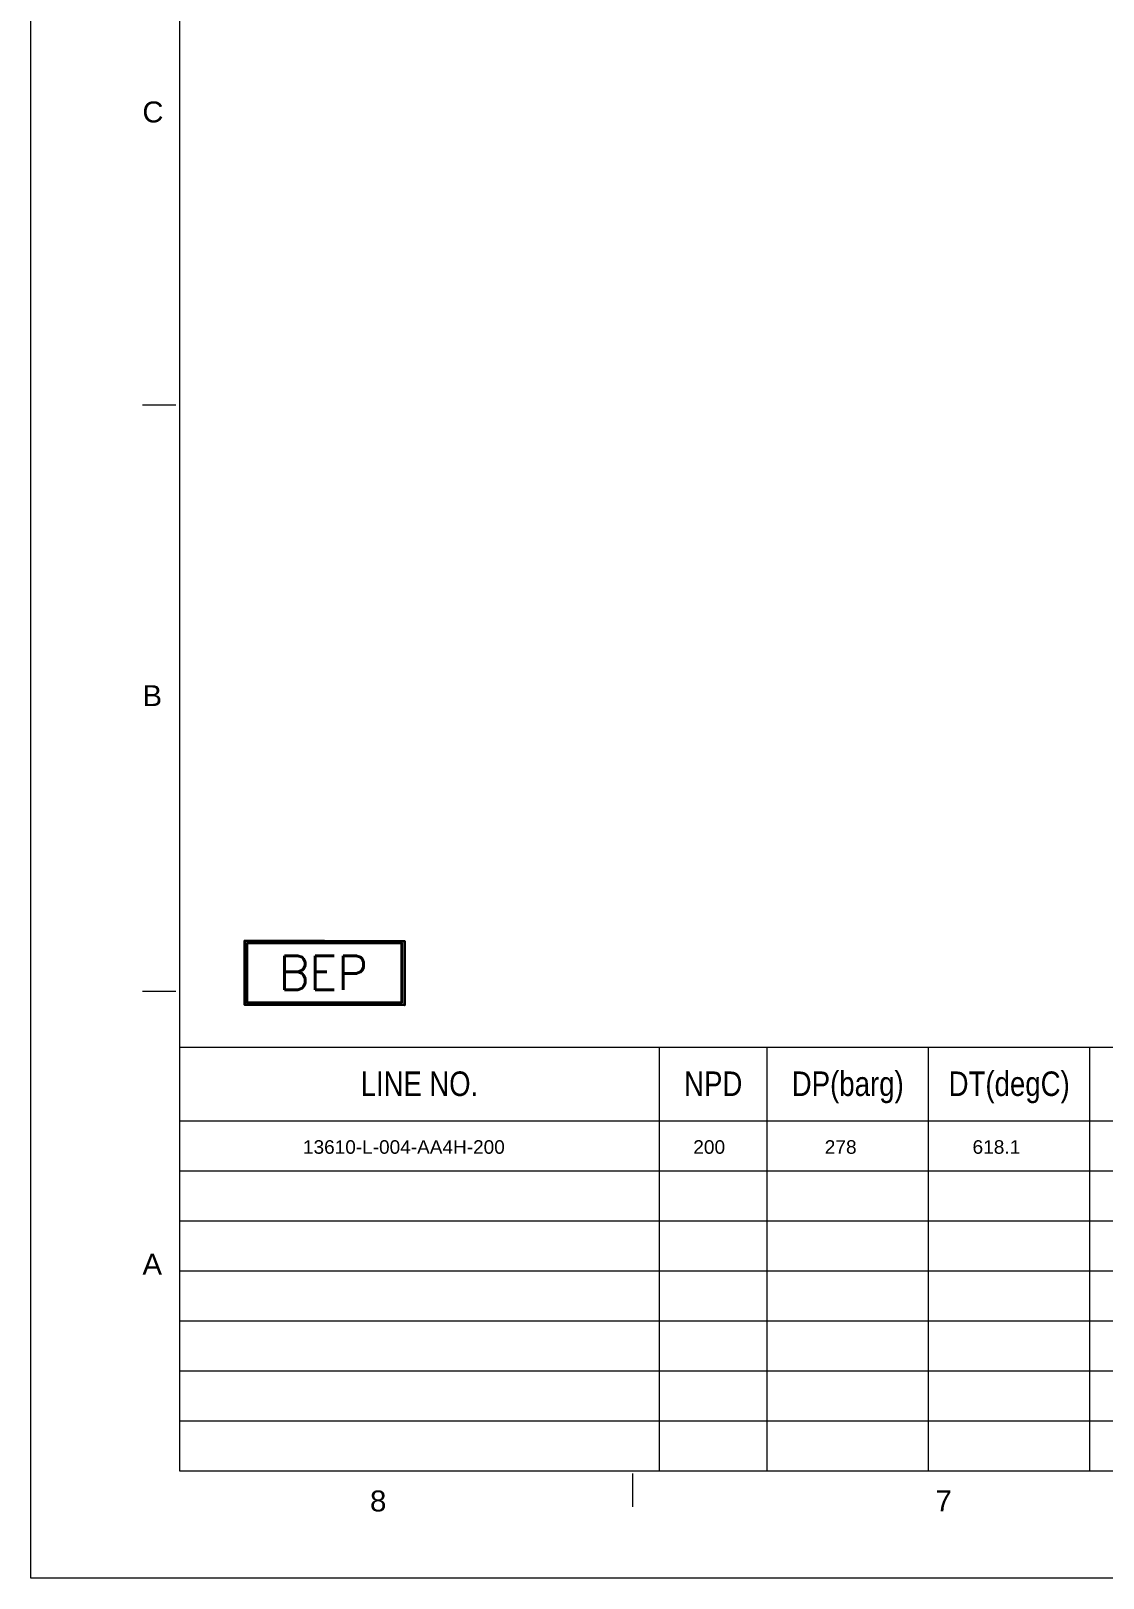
# Model space of a CAD drawing. Header units: inches. Extents: x 1047 to 1888, y -10 to 584.
# Drawn here: x 1047.1 to 1228.3, y -10.1 to 251.5 of the extents above; entities that cross this region are included whole.
import ezdxf
from ezdxf.enums import TextEntityAlignment as Align

# ---------------------------------------------------------------- set-up
doc = ezdxf.new("R2010")
doc.units = ezdxf.units.IN
doc.header["$MEASUREMENT"] = 0
for name, color, linetype in [('2', 2, 'Continuous'), ('4', 7, 'Continuous'), ('BG 0 -1', 7, 'Continuous'), ('BG BG BG BG BG 2', 7, 'Continuous'), ('BG BG BG BG TITLETEXT', 7, 'Continuous'), ('NOZZLES', 7, 'Continuous')]:
    doc.layers.add(name, color=color, linetype=linetype)
doc.styles.add('Arial', font='arial.ttf')
doc.styles.add('txt.shx', font='txt.shx')

msp = doc.modelspace()

# ---------------------------------------------------------------- linework, layer by layer
at = {"layer": '4', "color": 4}
for points in [[(1110.3, 97.6), (1110.26, 86.75), (1083.28, 86.83), (1083.31, 97.68)], [(1109.78, 97.32), (1109.78, 87.18), (1083.68, 87.18), (1083.68, 97.32)]]:
    msp.add_lwpolyline(points, close=True, dxfattribs=at)
at = {"layer": 'BG 0 -1', "color": 7, "linetype": 'Continuous', "lineweight": 9}
for p, q in [((1047.14, -10.07), (1047.14, 583.93)), ((1072.26, 566.67), (1072.26, 8.03)), ((1071.63, 188.21), (1065.97, 188.21)), ((1071.63, 89.07), (1065.97, 89.07)), ((1072.26, 8.03), (1863.08, 8.03)), ((1148.84, 7.61), (1148.84, 1.95)), ((1888.14, -10.07), (1047.14, -10.07))]:
    msp.add_line(p, q, dxfattribs=at)
at = {"layer": 'BG BG BG BG BG 2', "color": 2, "linetype": 'Continuous', "lineweight": 15}
for p, q in [((1470.23, 79.63), (1072.26, 79.63)), ((1153.38, 8.03), (1153.37, 79.63)), ((1171.55, 8.03), (1171.55, 79.63)), ((1198.83, 8.03), (1198.83, 79.63)), ((1226.12, 8.03), (1226.12, 79.63)), ((1470.23, 67.17), (1072.26, 67.17)), ((1470.23, 58.72), (1072.26, 58.72)), ((1470.23, 50.26), (1072.26, 50.26)), ((1470.23, 41.81), (1072.26, 41.81)), ((1470.23, 33.36), (1072.26, 33.36)), ((1470.23, 24.91), (1072.26, 24.91)), ((1470.23, 16.46), (1072.26, 16.46))]:
    msp.add_line(p, q, dxfattribs=at)
at = {"layer": 'NOZZLES', "color": 4, "linetype": 'Continuous', "lineweight": 35}
for points in [[(1083.31, 97.68), (1110.3, 97.6), (1110.26, 86.75), (1083.28, 86.83)], [(1083.68, 97.32), (1109.78, 97.32), (1109.78, 87.18), (1083.68, 87.18)]]:
    msp.add_lwpolyline(points, close=True, dxfattribs=at)

# ---------------------------------------------------------------- texts
at = {"color": 2, "linetype": 'Continuous', "lineweight": 25, "style": 'txt.shx'}
msp.add_text('BEP', height=5.76, dxfattribs=at).set_placement((1089.03, 89.37))
at = {"layer": '2', "style": 'Arial'}
for s, height, width, p in [('13610-L-004-AA4H-200', 2.2931, 1.002891, (1093.12, 63.94)), ('200', 2.293, 1.008516, (1159.08, 63.94)), ('278', 2.293, 1.008516, (1181.3, 63.94)), ('618.1 ', 2.293, 1.008516, (1206.28, 63.94))]:
    msp.add_text(s, height=height, dxfattribs=dict(at, width=width)).set_placement(p, align=Align.TOP_LEFT)
at = {"layer": 'BG 0 -1', "color": 7, "style": 'Arial'}
for s, height, width, p in [('C', 3.54, 0.992063, (1065.99, 235.99)), ('B ', 3.537, 1.005373, (1065.99, 137.32)), ('A', 3.54, 1.004063, (1065.99, 41.21))]:
    msp.add_text(s, height=height, dxfattribs=dict(at, width=width)).set_placement(p)
at = {"layer": 'BG 0 -1', "color": 7, "style": 'Arial', "width": 1.008516}
for s, p in [('8', (1105.83, 2.96)), ('7', (1201.41, 2.98))]:
    msp.add_text(s, height=3.54, dxfattribs=at).set_placement(p, align=Align.MIDDLE)
at = {"layer": 'BG BG BG BG TITLETEXT', "color": 4, "style": 'Arial'}
for s, width, p in [('LINE NO.', 0.800705, (1112.81, 73.49)), ('NPD', 0.80406, (1162.46, 73.49)), ('DP(barg)', 0.806291, (1185.19, 73.49)), ('DT(degC)', 0.805416, (1212.48, 73.49))]:
    msp.add_text(s, height=4.146, dxfattribs=dict(at, width=width)).set_placement(p, align=Align.MIDDLE_CENTER)

doc.saveas('drawing.dxf')
